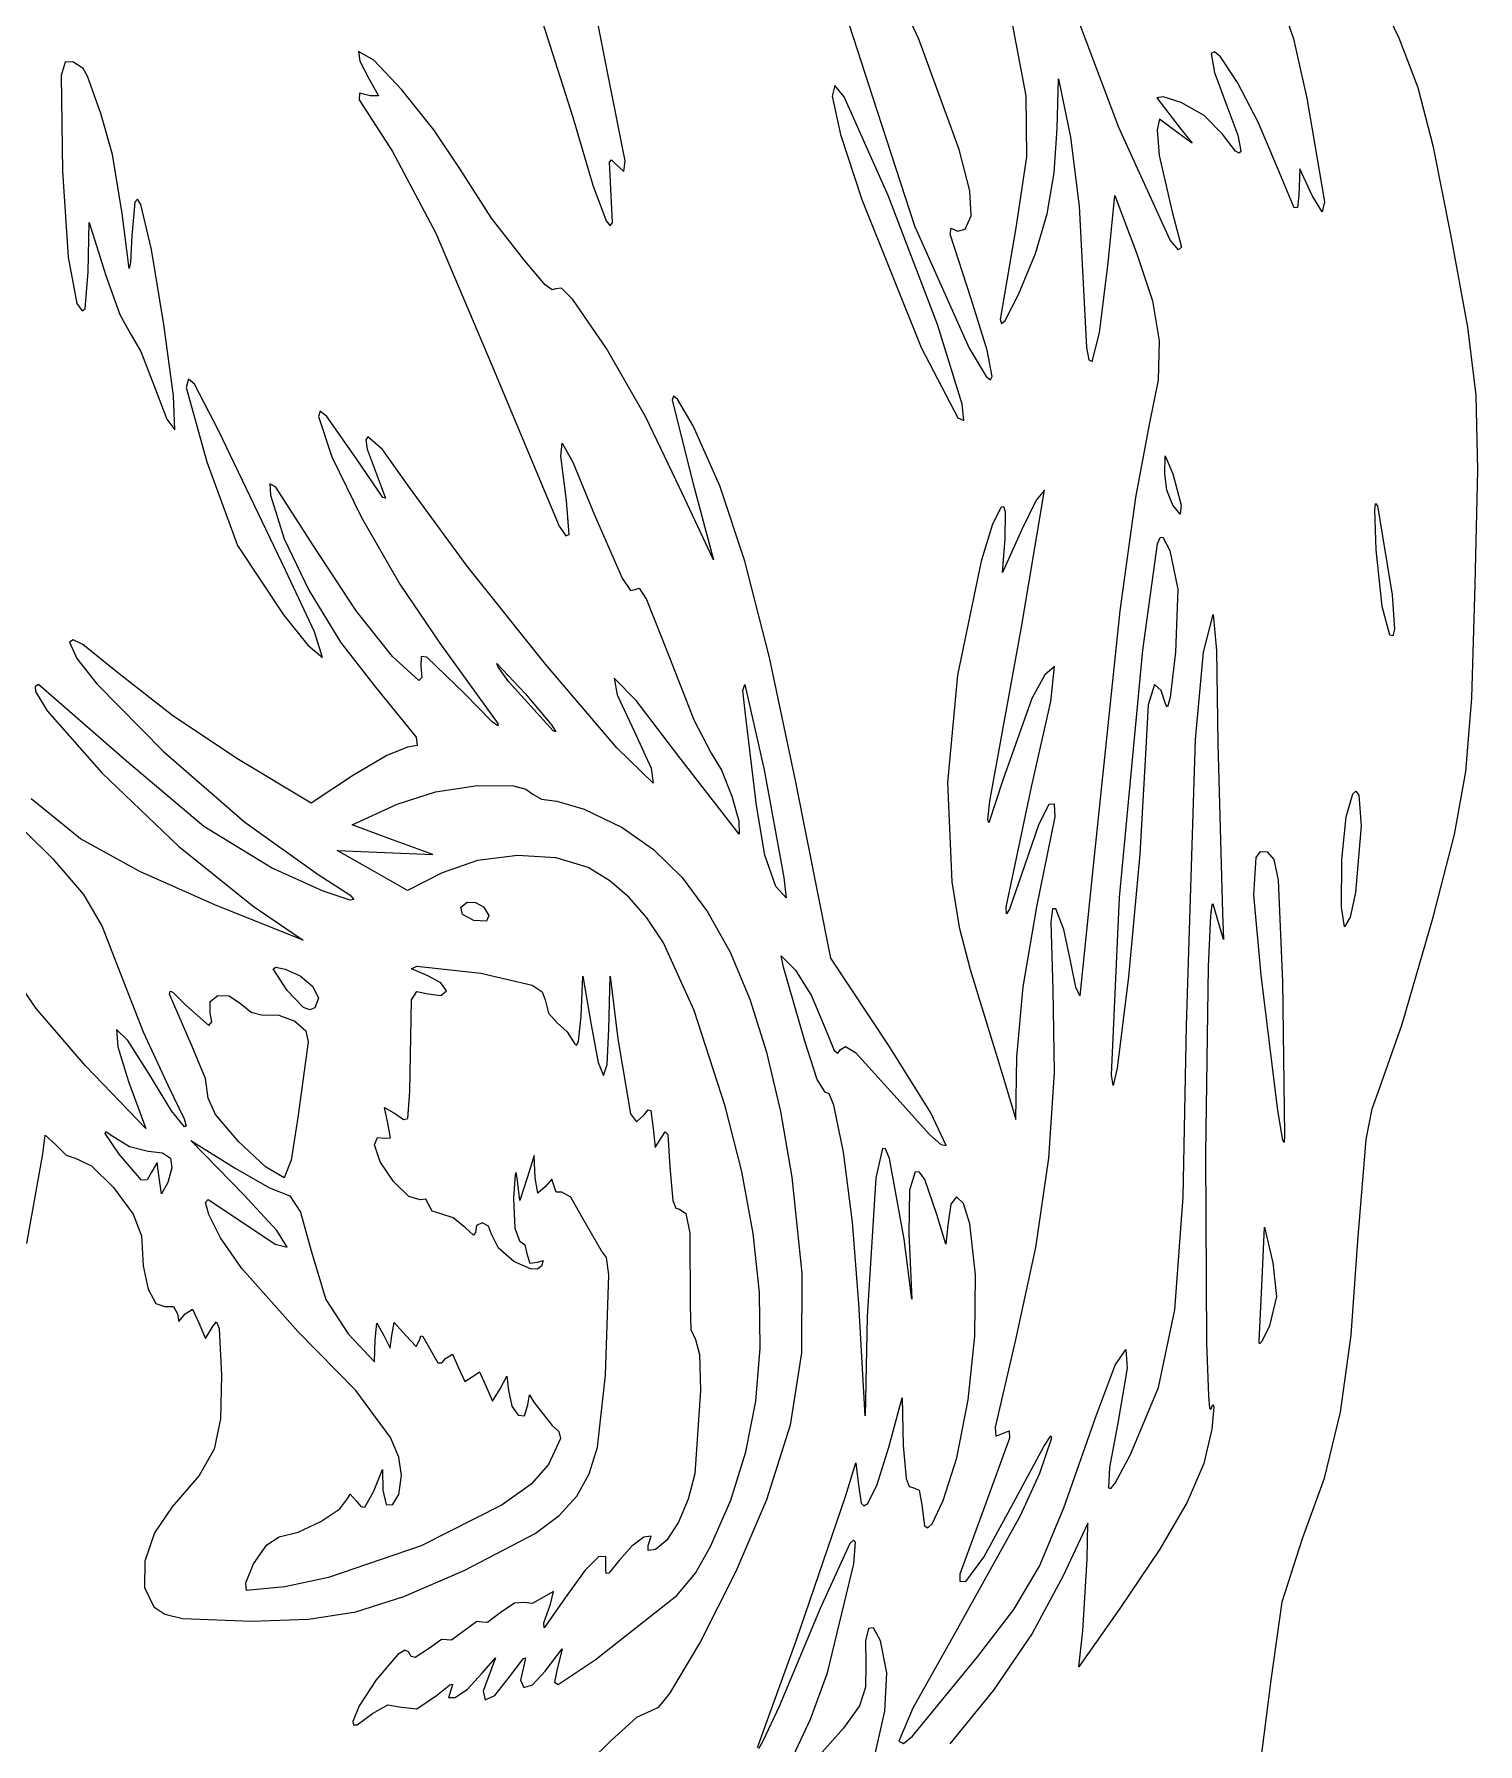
# Model space of a CAD drawing. Extents: x 0 to 159, y 0 to 200.
# Drawn here: x 98.4 to 155.2, y 92 to 159.3 of the extents above; entities that cross this region are included whole.
import ezdxf

# ---------------------------------------------------------------- set-up
doc = ezdxf.new("R2010")
doc.units = 0

msp = doc.modelspace()

# ---------------------------------------------------------------- linework, layer by layer
at = {"layer": 'Layer 1'}
for p, q in [((133.229875, 159.083837), (131.158814, 163.592434)), ((121.040601, 157.515695), (120.135726, 162.101809)), ((152.129411, 159.117947), (151.027084, 161.396253)), ((136.702318, 160.753392), (137.44125, 156.856353)), ((141.101058, 155.603506), (139.169157, 160.735853)), ((147.418386, 160.71376), (147.96394, 159.08769)), ((118.325512, 160.080463), (119.627725, 156.016389)), ((130.352485, 160.08877), (131.408747, 156.810139)), ((134.82614, 154.740407), (133.229875, 159.083837)), ((147.96394, 159.08769), (148.498019, 156.754753)), ((152.868894, 157.169973), (152.129411, 159.117947)), ((99.660981, 158.176277), (99.508752, 157.645032)), ((99.965644, 158.190559), (99.660981, 158.176277)), ((100.372485, 157.931576), (99.965644, 158.190559)), ((111.795905, 158.251992), (111.201976, 158.592373)), ((111.201976, 158.592373), (111.250042, 158.211241)), ((111.250042, 158.211241), (111.60767, 157.537214)), ((112.90435, 157.084821), (111.795905, 158.251992)), ((144.863868, 158.577458), (144.737052, 158.515115)), ((144.737052, 158.515115), (144.865243, 157.763477)), ((145.092834, 158.382096), (144.863868, 158.577458)), ((145.765885, 157.376612), (145.092834, 158.382096)), ((99.508752, 157.645032), (99.552188, 153.895134)), ((100.54173, 157.619412), (100.372485, 157.931576)), ((101.062078, 156.157852), (100.54173, 157.619412)), ((111.60767, 157.537214), (111.98285, 156.853619)), ((121.687905, 154.29126), (121.040601, 157.515695)), ((138.675268, 155.575416), (138.725715, 157.515695)), ((138.725715, 157.515695), (139.196674, 155.222638)), ((144.865243, 157.763477), (145.342419, 156.4623)), ((146.573543, 155.815371), (145.765885, 157.376612)), ((111.242495, 156.952413), (111.218336, 156.698793)), ((111.218336, 156.698793), (112.531596, 154.657135)), ((111.655295, 156.85847), (111.242495, 156.952413)), ((111.98285, 156.853619), (111.655295, 156.85847)), ((114.161028, 155.514755), (112.90435, 157.084821)), ((129.931831, 157.259837), (129.822304, 156.844711)), ((129.822304, 156.844711), (130.14982, 155.3375)), ((130.297937, 156.812388), (129.931831, 157.259837)), ((132.02505, 152.929581), (130.297937, 156.812388)), ((131.408747, 156.810139), (133.066098, 151.733531)), ((137.44125, 156.856353), (137.466562, 154.451245)), ((142.839145, 156.813281), (142.592118, 156.771245)), ((142.592118, 156.771245), (143.492451, 155.595172)), ((143.557363, 156.588947), (142.839145, 156.813281)), ((148.498019, 156.754753), (149.188317, 152.686341)), ((153.470198, 154.834913), (152.868894, 157.169973)), ((101.522144, 154.543761), (101.062078, 156.157852)), ((119.627725, 156.016389), (120.409085, 153.34086)), ((144.459019, 156.073891), (143.557363, 156.588947)), ((145.173086, 155.341877), (144.459019, 156.073891)), ((145.342419, 156.4623), (145.782438, 155.300007)), ((115.199656, 153.96569), (114.161028, 155.514755)), ((130.14982, 155.3375), (130.987221, 152.776123)), ((138.554943, 153.826971), (138.675268, 155.575416)), ((143.122387, 151.175216), (141.101058, 155.603506)), ((142.702582, 155.928194), (142.605783, 155.510279)), ((142.605783, 155.510279), (142.689661, 154.510512)), ((143.666018, 155.21523), (142.702582, 155.928194)), ((143.492451, 155.595172), (143.981137, 154.994567)), ((145.688544, 154.678941), (145.173086, 155.341877)), ((145.782438, 155.300007), (145.894737, 154.685269)), ((147.333146, 154.015079), (146.573543, 155.815371)), ((112.531596, 154.657135), (114.237366, 151.450736)), ((135.24326, 153.120532), (134.82614, 154.740407)), ((139.196674, 155.222638), (139.542573, 152.515067)), ((143.981137, 154.994567), (143.666018, 155.21523)), ((145.830876, 154.60225), (145.688544, 154.678941)), ((145.894737, 154.685269), (145.830876, 154.60225)), ((154.157989, 151.395349), (153.470198, 154.834913)), ((101.897809, 152.224025), (101.522144, 154.543761)), ((116.431557, 152.047636), (115.199656, 153.96569)), ((121.066354, 154.24875), (121.153523, 154.337711)), ((121.117507, 153.194164), (121.066354, 154.24875)), ((121.153523, 154.337711), (121.322118, 154.164304)), ((121.322118, 154.164304), (121.628225, 153.881459)), ((121.628225, 153.881459), (121.687905, 154.29126)), ((137.466562, 154.451245), (137.047903, 151.661697)), ((142.689661, 154.510512), (143.194001, 152.289289)), ((147.994781, 152.44826), (147.333146, 154.015079)), ((148.22391, 153.987915), (148.176991, 152.929581)), ((148.708627, 152.929581), (148.22391, 153.987915)), ((99.552188, 153.895134), (99.785727, 150.50141)), ((120.409085, 153.34086), (120.937502, 151.941318)), ((138.276496, 152.217234), (138.554943, 153.826971)), ((102.403648, 152.671171), (102.283395, 151.34208)), ((102.505199, 152.793155), (102.403648, 152.671171)), ((102.641112, 152.576803), (102.505199, 152.793155)), ((121.183476, 151.873755), (121.117507, 153.194164)), ((130.987221, 152.776123), (133.320803, 146.952816)), ((133.974606, 147.860222), (132.02505, 152.929581)), ((135.298124, 152.129833), (135.24326, 153.120532)), ((140.681869, 150.283746), (140.93975, 152.929581)), ((140.93975, 152.929581), (141.808995, 150.636524)), ((148.176991, 152.929581), (148.123721, 152.461362)), ((149.093828, 152.284747), (148.708627, 152.929581)), ((149.188317, 152.686341), (149.093828, 152.284747)), ((102.17937, 150.059159), (101.897809, 152.224025)), ((103.052655, 150.803394), (102.641112, 152.576803)), ((117.739305, 150.363474), (116.431557, 152.047636)), ((120.937502, 151.941318), (121.097638, 151.737539)), ((135.052988, 151.615262), (135.298124, 152.129833)), ((137.818464, 150.653667), (138.276496, 152.217234)), ((139.542573, 152.515067), (139.713846, 149.225412)), ((143.194001, 152.289289), (143.565388, 150.906752)), ((148.123721, 152.461362), (147.994781, 152.44826)), ((100.563249, 149.930968), (100.605936, 151.871247)), ((100.605936, 151.871247), (101.259633, 149.78774)), ((102.283395, 151.34208), (102.237385, 150.306671)), ((114.237366, 151.450736), (116.437907, 146.263135)), ((121.097638, 151.737539), (121.183476, 151.873755)), ((133.066098, 151.733531), (135.219807, 146.932355)), ((134.470992, 151.412636), (134.499242, 151.645899)), ((135.290363, 148.872634), (134.470992, 151.412636)), ((134.499242, 151.645899), (134.750965, 151.524819)), ((134.750965, 151.524819), (135.052988, 151.615262)), ((137.047903, 151.661697), (136.427896, 148.050441)), ((154.824662, 147.748942), (154.157989, 151.395349)), ((103.544003, 147.858177), (103.052655, 150.803394)), ((137.159381, 149.043731), (137.818464, 150.653667)), ((141.808995, 150.636524), (142.417934, 148.788568)), ((143.443537, 150.801007), (143.122387, 151.175216)), ((143.565388, 150.906752), (143.443537, 150.801007)), ((99.785727, 150.50141), (100.117691, 148.684603)), ((100.454109, 148.475538), (100.563249, 149.930968)), ((102.237385, 150.306671), (102.17937, 150.059159)), ((118.543947, 149.419264), (117.739305, 150.363474)), ((140.343241, 147.530755), (140.681869, 150.283746)), ((101.259633, 149.78774), (101.815435, 148.254523)), ((118.820145, 149.226029), (118.543947, 149.419264)), ((118.958858, 149.266687), (118.820145, 149.226029)), ((119.180106, 149.283201), (118.958858, 149.266687)), ((119.622549, 148.838211), (119.180106, 149.283201)), ((100.117691, 148.684603), (100.325372, 148.402849)), ((120.949717, 146.91917), (119.622549, 148.838211)), ((135.92188, 146.848565), (135.290363, 148.872634)), ((136.622949, 148.013173), (137.159381, 149.043731)), ((139.713846, 149.225412), (139.822485, 146.961503)), ((142.417934, 148.788568), (142.690587, 147.215415)), ((100.325372, 148.402849), (100.454109, 148.475538)), ((101.815435, 148.254523), (102.233653, 147.494683)), ((136.427896, 148.050441), (136.482969, 147.893122)), ((136.482969, 147.893122), (136.622949, 148.013173)), ((102.233653, 147.494683), (102.641376, 146.79583)), ((103.917016, 145.05815), (103.544003, 147.858177)), ((134.938158, 144.72348), (133.974606, 147.860222)), ((140.044532, 146.409979), (140.343241, 147.530755)), ((155.148237, 145.081197), (154.824662, 147.748942)), ((102.641376, 146.79583), (103.171337, 145.410118)), ((122.497745, 144.220468), (120.949717, 146.91917)), ((133.320803, 146.952816), (134.769095, 144.195597)), ((135.219807, 146.932355), (135.884485, 145.818927)), ((136.119215, 145.81083), (135.92188, 146.848565)), ((139.822485, 146.961503), (139.921629, 146.474198)), ((142.690587, 147.215415), (142.644417, 145.677121)), ((116.437907, 146.263135), (119.092297, 139.935841)), ((139.921629, 146.474198), (140.044532, 146.409979)), ((103.171337, 145.410118), (103.661743, 144.140426)), ((104.506938, 145.704583), (104.422288, 145.381896)), ((104.422288, 145.381896), (105.231825, 142.457807)), ((104.755266, 145.51917), (104.506938, 145.704583)), ((105.709222, 143.669158), (104.755266, 145.51917)), ((135.884485, 145.818927), (136.055726, 145.680431)), ((136.055726, 145.680431), (136.119215, 145.81083)), ((142.644417, 145.677121), (142.296887, 143.933742)), ((103.973554, 143.720311), (103.917016, 145.05815)), ((123.581558, 145.036466), (123.527686, 144.88417)), ((123.527686, 144.88417), (124.348953, 141.640685)), ((123.739055, 144.920016), (123.581558, 145.036466)), ((124.364828, 143.870242), (123.739055, 144.920016)), ((135.004367, 144.091166), (134.938158, 144.72348)), ((155.216753, 142.130942), (155.148237, 145.081197)), ((103.661743, 144.140426), (103.973554, 143.720311)), ((109.684859, 144.456537), (109.622941, 144.245598)), ((109.622941, 144.245598), (110.145687, 142.658295)), ((109.955831, 144.247979), (109.684859, 144.456537)), ((111.12507, 142.572372), (109.955831, 144.247979)), ((123.82402, 141.453007), (122.497745, 144.220468)), ((125.412518, 141.518817), (124.364828, 143.870242)), ((134.769095, 144.195597), (135.004367, 144.091166)), ((142.296887, 143.933742), (141.758233, 141.056148)), ((108.331774, 138.201099), (105.709222, 143.669158)), ((111.569923, 143.447702), (111.486552, 143.328795)), ((111.486552, 143.328795), (111.543112, 142.962048)), ((112.137278, 142.942623), (111.569923, 143.447702)), ((119.151172, 142.68272), (119.21105, 143.196656)), ((119.21105, 143.196656), (119.626728, 142.444892)), ((110.145687, 142.658295), (111.313057, 140.276581)), ((112.150816, 141.061997), (111.12507, 142.572372)), ((111.543112, 142.962048), (112.095209, 141.484404)), ((113.206813, 141.448068), (112.137278, 142.942623)), ((119.382897, 140.935129), (119.151172, 142.68272)), ((142.905429, 141.993463), (142.924832, 142.699019)), ((142.924832, 142.699019), (143.227868, 141.993463)), ((105.231825, 142.457807), (106.445117, 139.171239)), ((119.626728, 142.444892), (120.462398, 140.395379)), ((142.992036, 141.339721), (142.905429, 141.993463)), ((143.227868, 141.993463), (143.550307, 140.75874)), ((155.11825, 137.637007), (155.216753, 142.130942)), ((107.946055, 141.459269), (107.712059, 141.594372)), ((107.712059, 141.594372), (107.732757, 141.154204)), ((109.408452, 139.19417), (107.946055, 141.459269)), ((112.095209, 141.484404), (112.259885, 141.029668)), ((115.470165, 138.358962), (113.206813, 141.448068)), ((125.153949, 138.602825), (123.82402, 141.453007)), ((124.348953, 141.640685), (125.153949, 138.602825)), ((126.390524, 138.557361), (125.412518, 141.518817)), ((137.266273, 135.957784), (138.169737, 141.348232)), ((138.169737, 141.348232), (137.852457, 140.949681)), ((143.227868, 140.75874), (142.992036, 141.339721)), ((107.732757, 141.154204), (108.269944, 139.434742)), ((112.259885, 141.029668), (112.150816, 141.061997)), ((119.485115, 139.606495), (119.382897, 140.935129)), ((136.466745, 140.671648), (136.137344, 140.015112)), ((136.576667, 140.687623), (136.466745, 140.671648)), ((136.644077, 140.489785), (136.576667, 140.687623)), ((137.852457, 140.949681), (137.281442, 139.799184)), ((141.758233, 141.056148), (141.135409, 136.594593)), ((143.509605, 140.40605), (143.227868, 140.75874)), ((143.550307, 140.75874), (143.509605, 140.40605)), ((151.16174, 140.572898), (151.198894, 140.824538)), ((151.217231, 138.99485), (151.16174, 140.572898)), ((151.198894, 140.824538), (151.273103, 140.735324)), ((151.273103, 140.735324), (151.847293, 137.23096)), ((111.313057, 140.276581), (112.83014, 137.650523)), ((119.092297, 139.935841), (119.35658, 139.553067)), ((120.462398, 140.395379), (121.563462, 137.8877)), ((136.137344, 140.015112), (135.691824, 138.553877)), ((136.633389, 139.435823), (136.644077, 140.489785)), ((106.445117, 139.171239), (108.24499, 136.444353)), ((108.269944, 139.434742), (109.239957, 137.413258)), ((111.108048, 136.604162), (109.408452, 139.19417)), ((119.35658, 139.553067), (119.485115, 139.606495)), ((137.281442, 139.799184), (136.530378, 138.112905)), ((136.530378, 138.112905), (136.633389, 139.435823)), ((142.047826, 135.056436), (142.616239, 139.231652)), ((142.616239, 139.231652), (142.719875, 139.484124)), ((142.719875, 139.484124), (142.829571, 139.499157)), ((142.829571, 139.499157), (143.11004, 138.975094)), ((127.361981, 134.767164), (126.390524, 138.557361)), ((135.691824, 138.553877), (134.75397, 134.076259)), ((143.11004, 138.975094), (143.424057, 137.451005)), ((151.45496, 136.773451), (151.217231, 138.99485)), ((109.470232, 135.771826), (108.331774, 138.201099)), ((118.55356, 134.504118), (115.470165, 138.358962)), ((121.563462, 137.8877), (121.893679, 137.406362)), ((109.239957, 137.413258), (110.48851, 135.372327)), ((112.83014, 137.650523), (114.402025, 135.330192)), ((121.893679, 137.406362), (122.074241, 137.445096)), ((122.074241, 137.445096), (122.239809, 137.491795)), ((122.239809, 137.491795), (122.525664, 137.052719)), ((143.424057, 137.451005), (143.330879, 134.976003)), ((151.847293, 137.23096), (151.939721, 135.885817)), ((154.975298, 133.168126), (155.11825, 137.637007)), ((112.536182, 134.803142), (111.108048, 136.604162)), ((122.525664, 137.052719), (123.431378, 134.769628)), ((141.135409, 136.594593), (140.068388, 126.325181)), ((151.75169, 135.643459), (151.45496, 136.773451)), ((108.24499, 136.444353), (109.211238, 135.254775)), ((136.024494, 129.117066), (137.266273, 135.957784)), ((144.431072, 134.970094), (144.805491, 136.456612)), ((144.805491, 136.456612), (144.938136, 135.042546)), ((151.939721, 135.885817), (151.880432, 135.621135)), ((99.9733, 135.458262), (99.836174, 135.371467)), ((99.836174, 135.371467), (100.124923, 134.730016)), ((100.359035, 135.272337), (99.9733, 135.458262)), ((101.722478, 134.17943), (100.359035, 135.272337)), ((109.211238, 135.254775), (109.782397, 134.761514)), ((109.782397, 134.761514), (109.470232, 135.771826)), ((110.48851, 135.372327), (111.861318, 133.594524)), ((114.402025, 135.330192), (116.675503, 132.17058)), ((151.880432, 135.621135), (151.75169, 135.643459)), ((100.124923, 134.730016), (100.91347, 133.727599)), ((113.577142, 133.865061), (112.536182, 134.803142)), ((113.659278, 134.799046), (113.652372, 134.427433)), ((113.888865, 134.779903), (113.659278, 134.799046)), ((115.364403, 133.350402), (113.888865, 134.779903)), ((116.675381, 134.407082), (116.633257, 134.532208)), ((116.633257, 134.532208), (117.74883, 133.350402)), ((121.359474, 131.214888), (118.55356, 134.504118)), ((123.431378, 134.769628), (124.384893, 132.308693)), ((128.390025, 129.929514), (127.361981, 134.767164)), ((141.12756, 125.331053), (142.047826, 135.056436)), ((143.330879, 134.976003), (143.112554, 133.188918)), ((144.116516, 131.542591), (144.431072, 134.970094)), ((144.938136, 135.042546), (144.995639, 131.380842)), ((103.89612, 132.466781), (101.722478, 134.17943)), ((113.690791, 133.973722), (113.577142, 133.865061)), ((113.652372, 134.427433), (113.690791, 133.973722)), ((117.099365, 133.81748), (116.675381, 134.407082)), ((118.847733, 131.877201), (117.099365, 133.81748)), ((122.113796, 133.080306), (121.250151, 133.951183)), ((121.250151, 133.951183), (121.367935, 133.298235)), ((134.75397, 134.076259), (134.367275, 129.843745)), ((138.183975, 134.07831), (137.683741, 133.155448)), ((138.572257, 134.408736), (138.183975, 134.07831)), ((138.420871, 133.035592), (138.572257, 134.408736)), ((98.612387, 133.70318), (98.47632, 133.631104)), ((98.47632, 133.631104), (98.497499, 133.425022)), ((98.497499, 133.425022), (98.95263, 132.671718)), ((102.072081, 130.690103), (98.612387, 133.70318)), ((100.91347, 133.727599), (103.523762, 131.075601)), ((111.861318, 133.594524), (113.463194, 131.636518)), ((116.456549, 132.24156), (115.364403, 133.350402)), ((117.74883, 133.350402), (118.792788, 132.117311)), ((121.367935, 133.298235), (122.04743, 131.845451)), ((126.316176, 133.465055), (126.389069, 133.70318)), ((126.404944, 132.644846), (126.316176, 133.465055)), ((126.389069, 133.70318), (127.151069, 130.351789)), ((137.683741, 133.155448), (136.534611, 129.942919)), ((142.497618, 133.70318), (142.25839, 132.899993)), ((142.765773, 133.46995), (142.497618, 133.70318)), ((142.949526, 132.909429), (142.765773, 133.46995)), ((143.112554, 133.188918), (143.017893, 132.826824)), ((154.750391, 130.284232), (154.975298, 133.168126)), ((98.95263, 132.671718), (101.101236, 130.226685)), ((106.472987, 130.751486), (103.89612, 132.466781)), ((123.794739, 130.869314), (122.113796, 133.080306)), ((126.85156, 128.940677), (126.404944, 132.644846)), ((137.683962, 129.734427), (138.420871, 133.035592)), ((142.25839, 132.899993), (142.143781, 130.969151)), ((143.017893, 132.826824), (142.949526, 132.909429)), ((116.676609, 132.0734), (116.456549, 132.24156)), ((116.675503, 132.17058), (116.676609, 132.0734)), ((118.792788, 132.117311), (118.961879, 131.848973)), ((118.961879, 131.848973), (118.847733, 131.877201)), ((122.04743, 131.845451), (122.71074, 130.416788)), ((124.384893, 132.308693), (125.069326, 130.997373)), ((113.125674, 131.233734), (112.307141, 130.910678)), ((113.499222, 131.311003), (113.125674, 131.233734)), ((113.463194, 131.636518), (113.499222, 131.311003)), ((122.79038, 129.822622), (121.359474, 131.214888)), ((143.759857, 120.297616), (144.116516, 131.542591)), ((144.995639, 131.380842), (145.175203, 124.707341)), ((105.121759, 128.117514), (102.072081, 130.690103)), ((103.523762, 131.075601), (106.73466, 128.286946)), ((109.337191, 129.034869), (106.472987, 130.751486)), ((112.307141, 130.910678), (110.997012, 130.134125)), ((126.166466, 127.813199), (123.794739, 130.869314)), ((125.069326, 130.997373), (125.47119, 130.333803)), ((142.143781, 130.969151), (141.928443, 127.034667)), ((101.101236, 130.226685), (104.114765, 127.342113)), ((110.997012, 130.134125), (109.337191, 129.034869)), ((122.71074, 130.416788), (122.79038, 129.822622)), ((125.47119, 130.333803), (125.879966, 129.31493)), ((127.151069, 130.351789), (127.922242, 126.118453)), ((129.775032, 122.943451), (128.390025, 129.929514)), ((134.367275, 129.843745), (134.534288, 125.95036)), ((136.534611, 129.942919), (135.990627, 128.262109)), ((154.293841, 127.807003), (154.750391, 130.284232)), ((100.266563, 127.630107), (98.320552, 129.212421)), ((112.712571, 128.994299), (114.222571, 129.484798)), ((114.222571, 129.484798), (115.883781, 129.73456)), ((115.883781, 129.73456), (117.294297, 129.713586)), ((117.294297, 129.713586), (117.779951, 129.592199)), ((117.779951, 129.592199), (118.052219, 129.39188)), ((118.052219, 129.39188), (118.399352, 129.196926)), ((118.399352, 129.196926), (118.995194, 129.113891)), ((118.995194, 129.113891), (120.071167, 128.807327)), ((125.879966, 129.31493), (126.157707, 128.341236)), ((135.948129, 128.39332), (136.024494, 129.117066)), ((136.666991, 124.945246), (137.683962, 129.734427)), ((150.039691, 128.500195), (150.297892, 129.409563)), ((150.297892, 129.409563), (150.425268, 129.515582)), ((150.425268, 129.515582), (150.532809, 129.356707)), ((150.532809, 129.356707), (150.632325, 128.146927)), ((97.130014, 128.872591), (99.174583, 126.845832)), ((110.948681, 128.179029), (112.712571, 128.994299)), ((120.071167, 128.807327), (121.57259, 128.075313)), ((127.173514, 126.989374), (126.85156, 128.940677)), ((137.880459, 124.965927), (138.591219, 128.493663)), ((138.350007, 128.978424), (137.949604, 128.209368)), ((138.575586, 128.996443), (138.350007, 128.978424)), ((138.591219, 128.493663), (138.575586, 128.996443)), ((149.870325, 126.823303), (150.039691, 128.500195)), ((107.779323, 126.491339), (105.121759, 128.117514)), ((106.73466, 128.286946), (109.613769, 126.233106)), ((112.536182, 127.596593), (110.948681, 128.179029)), ((121.57259, 128.075313), (122.805929, 127.214251)), ((126.157707, 128.341236), (126.166466, 127.813199)), ((135.990627, 128.262109), (135.948129, 128.39332)), ((137.949604, 128.209368), (137.3968, 126.613753)), ((150.632325, 128.146927), (150.405533, 125.520318)), ((153.455961, 124.558116), (154.293841, 127.807003)), ((102.594413, 126.354506), (100.266563, 127.630107)), ((104.114765, 127.342113), (107.049779, 124.992033)), ((111.746665, 126.392209), (110.364833, 127.176787)), ((110.364833, 127.176787), (112.244435, 127.095295)), ((112.244435, 127.095295), (114.123683, 127.014156)), ((114.123683, 127.014156), (112.536182, 127.596593)), ((122.805929, 127.214251), (123.923343, 126.111381)), ((146.500832, 126.896086), (146.674473, 127.137069)), ((146.674473, 127.137069), (146.932037, 127.128104)), ((146.932037, 127.128104), (147.199145, 126.821435)), ((99.174583, 126.845832), (100.381481, 125.451129)), ((109.808188, 125.579849), (107.779323, 126.491339)), ((113.128496, 125.60763), (111.746665, 126.392209)), ((115.876444, 126.782475), (114.494453, 126.304014)), ((117.449365, 126.98051), (115.876444, 126.782475)), ((118.977903, 126.889951), (117.449365, 126.98051)), ((120.226742, 126.502628), (118.977903, 126.889951)), ((121.078515, 125.979846), (120.226742, 126.502628)), ((127.606858, 125.765675), (127.173514, 126.989374)), ((137.3968, 126.613753), (136.803692, 124.865016)), ((141.928443, 127.034667), (141.48391, 122.21201)), ((146.415041, 125.431771), (146.500832, 126.896086)), ((147.199145, 126.821435), (147.371334, 126.009048)), ((149.852554, 124.954153), (149.870325, 126.823303)), ((105.575519, 125.022019), (102.594413, 126.354506)), ((109.613769, 126.233106), (110.855355, 125.432476)), ((114.494453, 126.304014), (113.128496, 125.60763)), ((121.844433, 125.332127), (121.078515, 125.979846)), ((123.923343, 126.111381), (124.925622, 124.765069)), ((128.015904, 125.317779), (127.606858, 125.765675)), ((127.922242, 126.118453), (128.015904, 125.317779)), ((134.534288, 125.95036), (134.82623, 124.160224)), ((140.068388, 126.325181), (139.567091, 121.458256)), ((147.371334, 126.009048), (147.529643, 122.023759)), ((100.381481, 125.451129), (101.116229, 124.188123)), ((110.876847, 125.220809), (109.808188, 125.579849)), ((110.855355, 125.432476), (111.010491, 125.254163)), ((111.010491, 125.254163), (110.876847, 125.220809)), ((115.218353, 124.942291), (115.472905, 125.13934)), ((115.472905, 125.13934), (115.800613, 125.135437)), ((115.800613, 125.135437), (116.114299, 124.955586)), ((122.541933, 124.529123), (121.844433, 125.332127)), ((140.804989, 118.357337), (141.12756, 125.331053)), ((144.755483, 125.050883), (144.706278, 124.613436)), ((144.806197, 125.060119), (144.755483, 125.050883)), ((145.211759, 123.672996), (144.806197, 125.060119)), ((146.69411, 122.270152), (146.415041, 125.431771)), ((150.405533, 125.520318), (150.193034, 124.557289)), ((109.021808, 123.649007), (105.575519, 125.022019)), ((107.049779, 124.992033), (109.021808, 123.649007)), ((115.285734, 124.653057), (115.218353, 124.942291)), ((115.735173, 124.422296), (115.285734, 124.653057)), ((116.225578, 124.391252), (115.735173, 124.422296)), ((116.114299, 124.955586), (116.326782, 124.624791)), ((116.326782, 124.624791), (116.225578, 124.391252)), ((123.188446, 123.540484), (122.541933, 124.529123)), ((124.925622, 124.765069), (125.813555, 123.173683)), ((136.679523, 124.689919), (136.666991, 124.945246)), ((136.803692, 124.865016), (136.679523, 124.689919)), ((137.333168, 121.815576), (137.880459, 124.965927)), ((138.489299, 124.884821), (138.422943, 124.356944)), ((138.62729, 124.88373), (138.489299, 124.884821)), ((138.939366, 124.064844), (138.62729, 124.88373)), ((144.706278, 124.613436), (144.61724, 122.614838)), ((145.175203, 124.707341), (145.211759, 123.672996)), ((149.972631, 124.177468), (149.852554, 124.954153)), ((150.193034, 124.557289), (149.972631, 124.177468)), ((152.24139, 120.344712), (153.455961, 124.558116)), ((101.116229, 124.188123), (101.74435, 122.556454)), ((134.82623, 124.160224), (135.257555, 122.490131)), ((138.422943, 124.356944), (138.504876, 121.708728)), ((139.203024, 122.839029), (138.939366, 124.064844)), ((124.398249, 120.884909), (123.188446, 123.540484)), ((125.813555, 123.173683), (126.587933, 121.335589)), ((127.908131, 122.590673), (127.819716, 123.028603)), ((127.819716, 123.028603), (128.377678, 122.468259)), ((98.521018, 120.964543), (97.176581, 122.937807)), ((101.74435, 122.556454), (102.727631, 120.043439)), ((107.841148, 122.516546), (107.951159, 122.589069)), ((108.388218, 121.668864), (107.841148, 122.516546)), ((107.951159, 122.589069), (108.30849, 122.515179)), ((108.30849, 122.515179), (108.909801, 122.241423)), ((113.279579, 122.519495), (113.493225, 122.631728)), ((113.920836, 122.246362), (113.279579, 122.519495)), ((113.493225, 122.631728), (116.012809, 122.350078)), ((128.756562, 119.676021), (127.908131, 122.590673)), ((128.377678, 122.468259), (129.018984, 121.466458)), ((132.09878, 119.436838), (129.775032, 122.943451)), ((135.257555, 122.490131), (136.580472, 118.180948)), ((139.404636, 121.808255), (139.203024, 122.839029)), ((144.61724, 122.614838), (144.510569, 115.249363)), ((108.909801, 122.241423), (109.405277, 121.8322)), ((109.405277, 121.8322), (109.628101, 121.369091)), ((114.437788, 121.978603), (113.920836, 122.246362)), ((114.65285, 121.661103), (114.437788, 121.978603)), ((116.012809, 122.350078), (118.022541, 121.880619)), ((118.022541, 121.880619), (118.420602, 121.6234)), ((119.957926, 120.650394), (120.02707, 122.237895)), ((120.02707, 122.237895), (120.344923, 120.320547)), ((121.047304, 120.150508), (121.092107, 122.237895)), ((121.092107, 122.237895), (121.402551, 119.768449)), ((137.086709, 119.062893), (137.333168, 121.815576)), ((138.504876, 121.708728), (138.559298, 118.452493)), ((139.567091, 121.458256), (139.404636, 121.808255)), ((141.48391, 122.21201), (141.034614, 118.61497)), ((147.357487, 116.946225), (146.69411, 122.270152)), ((147.529643, 122.023759), (147.617132, 115.976085)), ((103.766518, 121.52299), (103.786204, 121.642353)), ((104.611377, 119.567013), (103.766518, 121.52299)), ((103.786204, 121.642353), (103.898639, 121.611119)), ((103.898639, 121.611119), (104.402532, 121.091366)), ((104.402532, 121.091366), (105.31023, 120.297616)), ((105.364205, 120.797502), (105.36533, 121.235416)), ((105.36533, 121.235416), (105.667683, 121.471353)), ((105.667683, 121.471353), (106.117276, 121.459441)), ((106.117276, 121.459441), (106.560123, 121.153808)), ((106.560123, 121.153808), (106.976489, 120.813466)), ((109.036757, 120.998895), (108.388218, 121.668864)), ((109.628101, 121.369091), (109.485005, 120.985886)), ((113.222335, 117.70117), (113.279441, 121.299373)), ((113.279441, 121.299373), (113.494641, 121.636138)), ((113.494641, 121.636138), (113.934241, 121.536572)), ((113.934241, 121.536572), (114.441977, 121.478849)), ((114.441977, 121.478849), (114.65285, 121.661103)), ((118.420602, 121.6234), (118.533408, 121.301622)), ((118.533408, 121.301622), (118.673637, 120.783612)), ((126.587933, 121.335589), (127.249544, 119.249154)), ((129.018984, 121.466458), (129.534084, 120.22071)), ((100.464472, 118.704471), (98.521018, 120.964543)), ((105.31023, 120.297616), (105.427441, 120.444504)), ((105.427441, 120.444504), (105.364205, 120.797502)), ((106.976489, 120.813466), (107.379626, 120.714952)), ((107.379626, 120.714952), (108.064285, 120.700373)), ((108.064285, 120.700373), (108.695003, 120.463113)), ((108.695003, 120.463113), (109.128407, 120.085955)), ((109.289671, 120.907905), (109.036757, 120.998895)), ((109.485005, 120.985886), (109.289671, 120.907905)), ((118.673637, 120.783612), (119.010717, 120.403449)), ((119.010717, 120.403449), (119.406842, 120.048687)), ((119.850284, 119.684664), (119.957926, 120.650394)), ((125.61331, 117.122614), (124.398249, 120.884909)), ((151.366809, 117.855334), (152.24139, 120.344712)), ((102.130554, 119.707418), (101.675911, 120.13816)), ((101.675911, 120.13816), (101.738882, 119.458754)), ((102.955084, 118.402493), (102.130554, 119.707418)), ((102.727631, 120.043439), (103.715674, 117.916717)), ((109.128407, 120.085955), (109.221127, 119.651679)), ((119.406842, 120.048687), (119.688403, 119.59206)), ((119.771741, 119.511858), (119.850284, 119.684664)), ((120.344923, 120.320547), (120.629692, 118.844689)), ((120.976054, 118.760926), (121.047304, 120.150508)), ((121.402551, 119.768449), (121.897234, 116.81993)), ((129.232371, 118.177112), (128.756562, 119.676021)), ((129.534084, 120.22071), (129.900444, 119.307853)), ((143.626182, 113.537689), (143.759857, 120.297616)), ((101.738882, 119.458754), (102.15957, 118.093812)), ((105.177586, 118.214109), (104.611377, 119.567013)), ((109.221127, 119.651679), (108.81261, 116.681641)), ((119.688403, 119.59206), (119.771741, 119.511858)), ((127.249544, 119.249154), (127.799178, 116.912746)), ((129.900444, 119.307853), (130.043672, 119.206843)), ((130.043672, 119.206843), (130.155679, 119.349349)), ((130.155679, 119.349349), (130.350247, 119.475186)), ((130.350247, 119.475186), (130.744113, 119.237386)), ((130.744113, 119.237386), (132.267056, 117.554061)), ((133.704714, 116.854326), (132.09878, 119.436838)), ((137.054253, 116.593447), (137.086709, 119.062893)), ((102.834787, 116.240669), (100.464472, 118.704471)), ((103.850611, 116.932864), (102.955084, 118.402493)), ((120.629692, 118.844689), (120.838459, 118.325234)), ((120.838459, 118.325234), (120.976054, 118.760926)), ((138.559298, 118.452493), (138.3325, 115.078486)), ((140.878316, 117.936615), (140.804989, 118.357337)), ((141.034614, 118.61497), (140.878316, 117.936615)), ((102.15957, 118.093812), (102.834787, 116.240669)), ((103.715674, 117.916717), (104.34256, 116.618538)), ((105.282361, 117.440114), (105.177586, 118.214109)), ((113.135464, 116.641381), (113.222335, 117.70117)), ((129.552076, 117.675417), (129.232371, 118.177112)), ((129.713573, 117.612457), (129.552076, 117.675417)), ((136.580472, 118.180948), (137.054253, 116.593447)), ((151.059088, 117.015177), (151.366809, 117.855334)), ((105.576947, 116.797728), (105.282361, 117.440114)), ((112.34674, 116.458333), (112.221548, 117.074857)), ((112.221548, 117.074857), (112.656479, 116.816403)), ((126.270465, 114.548505), (125.61331, 117.122614)), ((129.893797, 117.161287), (129.713573, 117.612457)), ((130.275536, 115.312863), (129.893797, 117.161287)), ((132.267056, 117.554061), (133.655237, 116.004749)), ((150.823531, 115.810324), (151.059088, 117.015177)), ((104.350321, 116.3144), (103.850611, 116.932864)), ((104.34256, 116.618538), (104.416853, 116.346679)), ((104.416853, 116.346679), (104.350321, 116.3144)), ((106.484143, 115.735315), (105.576947, 116.797728)), ((108.81261, 116.681641), (108.556449, 114.999816)), ((112.453147, 115.883658), (112.34674, 116.458333)), ((112.656479, 116.816403), (112.963176, 116.602966)), ((112.963176, 116.602966), (113.135464, 116.641381)), ((121.897234, 116.81993), (122.135084, 116.50286)), ((122.135084, 116.50286), (122.427372, 116.779714)), ((122.427372, 116.779714), (122.584584, 116.97216)), ((122.584584, 116.97216), (122.691029, 116.955089)), ((122.691029, 116.955089), (122.786147, 116.240669)), ((127.799178, 116.912746), (128.237625, 114.324732)), ((134.302585, 115.570391), (133.704714, 116.854326)), ((147.548561, 115.788055), (147.357487, 116.946225)), ((98.789129, 115.251832), (98.873046, 115.988389)), ((98.873046, 115.988389), (99.278432, 115.610255)), ((101.237452, 116.051624), (101.255538, 116.132306)), ((101.781745, 115.233135), (101.237452, 116.051624)), ((101.255538, 116.132306), (101.474475, 115.976085)), ((101.474475, 115.976085), (102.19498, 115.540008)), ((106.704409, 113.627995), (104.598677, 115.777471)), ((104.598677, 115.777471), (106.343517, 114.686329)), ((107.539043, 114.74037), (106.484143, 115.735315)), ((111.830626, 115.603552), (111.945058, 115.8882)), ((111.945058, 115.8882), (112.221151, 115.864608)), ((112.221151, 115.864608), (112.453147, 115.883658)), ((122.786147, 116.240669), (122.864596, 115.494367)), ((122.864596, 115.494367), (123.119522, 115.887891)), ((123.119522, 115.887891), (123.261967, 116.116458)), ((123.261967, 116.116458), (123.360028, 116.01251)), ((123.360028, 116.01251), (123.447606, 114.720549)), ((133.655237, 116.004749), (134.104886, 115.615624)), ((147.602409, 115.697854), (147.548561, 115.788055)), ((147.617132, 115.976085), (147.602409, 115.697854)), ((150.500386, 111.830944), (150.823531, 115.810324)), ((98.161184, 111.724052), (98.789129, 115.251832)), ((99.278432, 115.610255), (99.70569, 115.19164)), ((99.70569, 115.19164), (100.061246, 115.07121)), ((100.061246, 115.07121), (100.702349, 114.781805)), ((102.668584, 114.218898), (101.781745, 115.233135)), ((102.19498, 115.540008), (102.930037, 115.358724)), ((102.930037, 115.358724), (103.492641, 115.293245)), ((103.492641, 115.293245), (103.7984, 115.08122)), ((103.7984, 115.08122), (103.861801, 114.699266)), ((108.556449, 114.999816), (108.27674, 114.30039)), ((112.055875, 114.930661), (111.830626, 115.603552)), ((118.110427, 115.182335), (117.827852, 114.30039)), ((118.150997, 114.30039), (118.110427, 115.182335)), ((130.627509, 112.567236), (130.275536, 115.312863)), ((131.800771, 115.463631), (131.541038, 114.30039)), ((131.921642, 115.440067), (131.800771, 115.463631)), ((132.07585, 115.069799), (131.921642, 115.440067)), ((132.656522, 111.894797), (132.07585, 115.069799)), ((134.104886, 115.615624), (134.302585, 115.570391)), ((138.3325, 115.078486), (137.822003, 111.564051)), ((144.510569, 115.249363), (144.550785, 107.812582)), ((100.702349, 114.781805), (101.568975, 113.919346)), ((103.056684, 114.527579), (102.887588, 114.228545)), ((103.276597, 114.903332), (103.056684, 114.527579)), ((103.363954, 114.30039), (103.276597, 114.903332)), ((103.450341, 113.668609), (103.363954, 114.30039)), ((103.861801, 114.699266), (103.697329, 114.124001)), ((106.343517, 114.686329), (107.697391, 113.915421)), ((108.27674, 114.30039), (107.539043, 114.74037)), ((112.580632, 114.162454), (112.055875, 114.930661)), ((117.356805, 114.430962), (117.290571, 113.50664)), ((117.400208, 114.510585), (117.356805, 114.430962)), ((117.443677, 114.30039), (117.400208, 114.510585)), ((117.545277, 113.418445), (117.443677, 114.30039)), ((117.827852, 114.30039), (117.545277, 113.418445)), ((118.251847, 113.701726), (118.150997, 114.30039)), ((123.447606, 114.720549), (123.560539, 113.410243)), ((126.720096, 112.110995), (126.270465, 114.548505)), ((128.237625, 114.324732), (128.636832, 110.55246)), ((131.541038, 114.30039), (131.202724, 108.832331)), ((133.092468, 114.546056), (132.869644, 113.825446)), ((133.263419, 114.52234), (133.092468, 114.546056)), ((133.465707, 114.23684), (133.263419, 114.52234)), ((101.568975, 113.919346), (102.331026, 112.871082)), ((102.887588, 114.228545), (102.668584, 114.218898)), ((103.697329, 114.124001), (103.450341, 113.668609)), ((107.989392, 112.228756), (106.704409, 113.627995)), ((107.697391, 113.915421), (108.502518, 113.594834)), ((113.178414, 113.57284), (112.580632, 114.162454)), ((118.533408, 113.947612), (118.251847, 113.701726)), ((118.798829, 114.25131), (118.533408, 113.947612)), ((118.880894, 114.014993), (118.798829, 114.25131)), ((118.976233, 113.74547), (118.880894, 114.014993)), ((119.198042, 113.745823), (118.976233, 113.74547)), ((119.553907, 113.546592), (119.198042, 113.745823)), ((132.869644, 113.825446), (132.847375, 112.109639)), ((133.939223, 112.863172), (133.465707, 114.23684)), ((105.187155, 113.32944), (105.282714, 113.453855)), ((105.310936, 112.868111), (105.187155, 113.32944)), ((105.282714, 113.453855), (106.564709, 112.598942)), ((108.502518, 113.594834), (108.919987, 112.958819)), ((108.919987, 112.958819), (109.342483, 111.429835)), ((113.622738, 113.435731), (113.178414, 113.57284)), ((113.851956, 113.467702), (113.622738, 113.435731)), ((113.947294, 113.26287), (113.851956, 113.467702)), ((114.090081, 112.99908), (113.947294, 113.26287)), ((114.433422, 112.889278), (114.090081, 112.99908)), ((117.290571, 113.50664), (117.340798, 112.323113)), ((119.971684, 112.796497), (119.553907, 113.546592)), ((123.560539, 113.410243), (123.676553, 113.105366)), ((123.676553, 113.105366), (123.825078, 113.065667)), ((123.825078, 113.065667), (124.065154, 112.898759)), ((134.490119, 113.273999), (134.380196, 112.448306)), ((134.71851, 113.558983), (134.490119, 113.273999)), ((134.994261, 113.299653), (134.71851, 113.558983)), ((135.246266, 112.492403), (134.994261, 113.299653)), ((143.298997, 109.112216), (143.626182, 113.537689)), ((102.331026, 112.871082), (102.658398, 112.024266)), ((105.773444, 111.941099), (105.310936, 112.868111)), ((106.564709, 112.598942), (107.916168, 111.689557)), ((114.918756, 112.726206), (114.433422, 112.889278)), ((115.403562, 112.334005), (114.918756, 112.726206)), ((115.719342, 112.053062), (115.403562, 112.334005)), ((115.840654, 112.425243), (115.799378, 112.157616)), ((116.063962, 112.5365), (115.840654, 112.425243)), ((116.316331, 112.406898), (116.063962, 112.5365)), ((116.427676, 112.095528), (116.316331, 112.406898)), ((117.340798, 112.323113), (117.533635, 111.830944)), ((120.752734, 111.436185), (119.971684, 112.796497)), ((124.065154, 112.898759), (124.223276, 112.133363)), ((130.879932, 109.361498), (130.627509, 112.567236)), ((134.295705, 111.696756), (133.939223, 112.863172)), ((134.380196, 112.448306), (134.295705, 111.696756)), ((135.459685, 110.484401), (135.246266, 112.492403)), ((146.738009, 110.331637), (146.826556, 112.360111)), ((146.826556, 112.360111), (147.15464, 110.959582)), ((102.658398, 112.024266), (102.732018, 110.847327)), ((106.605675, 110.742359), (105.773444, 111.941099)), ((107.916168, 111.689557), (108.392187, 111.574386)), ((108.392187, 111.574386), (107.989392, 112.228756)), ((115.799378, 112.157616), (115.719342, 112.053062)), ((116.69915, 111.533916), (116.427676, 112.095528)), ((117.533635, 111.830944), (117.741465, 111.669328)), ((117.741465, 111.669328), (117.827852, 111.280963)), ((124.223276, 112.133363), (124.242062, 109.273303)), ((126.961879, 109.800204), (126.720096, 112.110995)), ((132.958148, 109.537887), (132.656522, 111.894797)), ((132.847375, 112.109639), (132.958148, 109.537887)), ((150.23378, 108.119697), (150.500386, 111.830944)), ((109.342483, 111.429835), (109.911117, 109.516985)), ((117.301948, 111.015498), (116.69915, 111.533916)), ((117.958325, 110.719859), (117.301948, 111.015498)), ((117.827852, 111.280963), (117.940961, 110.953673)), ((117.940961, 110.953673), (118.235311, 110.982513)), ((118.235311, 110.982513), (118.466116, 111.058007)), ((118.466116, 111.058007), (118.390533, 110.826585)), ((120.957588, 111.16803), (120.752734, 111.436185)), ((121.044835, 110.496385), (120.957588, 111.16803)), ((137.822003, 111.564051), (137.025325, 107.886533)), ((147.15464, 110.959582), (147.301087, 109.636092)), ((102.732018, 110.847327), (102.931448, 109.927927)), ((108.832013, 108.247778), (106.605675, 110.742359)), ((118.219809, 110.711702), (117.958325, 110.719859)), ((118.390533, 110.826585), (118.219809, 110.711702)), ((120.912543, 106.539274), (121.044835, 110.496385)), ((128.636832, 110.55246), (128.624049, 107.426996)), ((135.431474, 108.072447), (135.459685, 110.484401)), ((146.614537, 107.862191), (146.738009, 110.331637)), ((102.931448, 109.927927), (103.224541, 109.362871)), ((126.995494, 107.606251), (126.961879, 109.800204)), ((147.301087, 109.636092), (147.030815, 108.490136)), ((103.224541, 109.362871), (103.579149, 109.248962)), ((103.579149, 109.248962), (103.92712, 109.241068)), ((103.92712, 109.241068), (104.074802, 108.958273)), ((104.074802, 108.958273), (104.1357, 108.659117)), ((104.1357, 108.659117), (104.378896, 108.950512)), ((104.378896, 108.950512), (104.665749, 109.137925)), ((104.665749, 109.137925), (104.923233, 108.597734)), ((109.911117, 109.516985), (110.798045, 108.166639)), ((124.242062, 109.273303), (124.271166, 108.338927)), ((131.120174, 104.951773), (130.879932, 109.361498)), ((142.653319, 106.060659), (143.298997, 109.112216)), ((104.923233, 108.597734), (105.177586, 107.986193)), ((105.177586, 107.986193), (105.476389, 108.479553)), ((105.476389, 108.479553), (105.615328, 108.637653)), ((105.615328, 108.637653), (105.715572, 108.373808)), ((105.715572, 108.373808), (105.808706, 106.529749)), ((111.093673, 105.935671), (108.832013, 108.247778)), ((111.853909, 107.950386), (111.923407, 108.584681)), ((111.923407, 108.584681), (112.183404, 108.126775)), ((112.511488, 108.105961), (112.599682, 108.614491)), ((112.599682, 108.614491), (113.05406, 108.105961)), ((124.271166, 108.338927), (124.449495, 107.950386)), ((131.202724, 108.832331), (131.120174, 104.951773)), ((147.030815, 108.490136), (146.722266, 107.864617)), ((110.798045, 108.166639), (111.827451, 107.068441)), ((111.827451, 107.068441), (111.853909, 107.950386)), ((112.183404, 108.126775), (112.448649, 107.611146)), ((112.448649, 107.611146), (112.511488, 108.105961)), ((113.05406, 108.105961), (113.470426, 107.676145)), ((113.470426, 107.676145), (113.605805, 107.950386)), ((113.605805, 107.950386), (113.646253, 108.086939)), ((113.646253, 108.086939), (113.731747, 108.067552)), ((113.731747, 108.067552), (113.987863, 107.606075)), ((113.987863, 107.606075), (114.322341, 107.032546)), ((124.449495, 107.950386), (124.605555, 107.360249)), ((126.820617, 105.519256), (126.995494, 107.606251)), ((135.17969, 105.572387), (135.431474, 108.072447)), ((137.025325, 107.886533), (136.231619, 104.496469)), ((144.550785, 107.812582), (144.620702, 105.736511)), ((146.63647, 107.775215), (146.614537, 107.862191)), ((146.722266, 107.864617), (146.63647, 107.775215)), ((149.810309, 105.086975), (150.23378, 108.119697)), ((114.322341, 107.032546), (114.470513, 107.025744)), ((114.470513, 107.025744), (114.622158, 107.195088)), ((114.622158, 107.195088), (114.894106, 107.365833)), ((114.894106, 107.365833), (115.132981, 106.833844)), ((124.605555, 107.360249), (124.651549, 105.935715)), ((128.624049, 107.426996), (128.170404, 104.579013)), ((140.207383, 104.951773), (140.959875, 106.932418)), ((140.959875, 106.932418), (141.377503, 107.550821)), ((141.377503, 107.550821), (141.426236, 106.815549)), ((105.808706, 106.529749), (105.767419, 104.83023)), ((115.132981, 106.833844), (115.375472, 106.292726)), ((115.375472, 106.292726), (115.662148, 106.481066)), ((115.662148, 106.481066), (115.95341, 106.670199)), ((115.95341, 106.670199), (116.212129, 106.128288)), ((116.765285, 106.010107), (117.033705, 106.511405)), ((117.033705, 106.511405), (117.097602, 105.942726)), ((120.599987, 103.716096), (120.912543, 106.539274)), ((141.426236, 106.815549), (141.072042, 104.735167)), ((112.461481, 104.091436), (111.093673, 105.935671)), ((116.212129, 106.128288), (116.466482, 105.516747)), ((116.466482, 105.516747), (116.765285, 106.010107)), ((117.097602, 105.942726), (117.2234, 105.329466)), ((117.855721, 105.371932), (117.920368, 105.768542)), ((117.920368, 105.768542), (118.08926, 105.48094)), ((124.651549, 105.935715), (124.423389, 102.658716)), ((132.058564, 103.71705), (132.580322, 105.657329)), ((132.580322, 105.657329), (132.612425, 103.784431)), ((134.72239, 103.300066), (135.17969, 105.572387)), ((141.564167, 103.42248), (142.653319, 106.060659)), ((144.620702, 105.736511), (144.66516, 105.253388)), ((117.2234, 105.329466), (117.473486, 104.968354)), ((117.473486, 104.968354), (117.725161, 104.951729)), ((117.725161, 104.951729), (117.855721, 105.371932)), ((118.08926, 105.48094), (118.819158, 104.565481)), ((126.436925, 103.529339), (126.820617, 105.519256)), ((138.93785, 101.32591), (140.207383, 104.951773)), ((144.66516, 105.253388), (144.714827, 105.19519)), ((144.714827, 105.19519), (144.796462, 105.386418)), ((144.832391, 105.304463), (144.761041, 104.422606)), ((144.796462, 105.386418), (144.832391, 105.304463)), ((149.186481, 102.499415), (149.810309, 105.086975)), ((105.767419, 104.83023), (105.51784, 103.63547)), ((118.819158, 104.565481), (119.072078, 104.324666)), ((119.072078, 104.324666), (119.137805, 104.04919)), ((128.170404, 104.579013), (127.247025, 101.639188)), ((136.231619, 104.496469), (136.265061, 104.143255)), ((136.265061, 104.143255), (136.525086, 104.246217)), ((136.525086, 104.246217), (136.792619, 104.356648)), ((136.792619, 104.356648), (136.801884, 104.067359)), ((141.072042, 104.735167), (140.731423, 102.91319)), ((144.761041, 104.422606), (144.44574, 103.076168)), ((105.51784, 103.63547), (104.929329, 102.597211)), ((112.784758, 103.31689), (112.461481, 104.091436)), ((119.137805, 104.04919), (118.673814, 103.0376)), ((120.274833, 102.669151), (120.599987, 103.716096)), ((131.599109, 102.242118), (132.058564, 103.71705)), ((132.612425, 103.784431), (132.730915, 102.474919)), ((136.801884, 104.067359), (135.81953, 101.36649)), ((137.04755, 101.688576), (138.144028, 103.734072)), ((138.457604, 104.069828), (137.981767, 102.683625)), ((138.144028, 103.734072), (138.42178, 104.154759)), ((138.42178, 104.154759), (138.457604, 104.069828)), ((112.88896, 102.601213), (112.784758, 103.31689)), ((118.673814, 103.0376), (117.982414, 102.263995)), ((125.844097, 101.626618), (126.436925, 103.529339)), ((130.353588, 101.776771), (130.755843, 103.098983)), ((130.755843, 103.098983), (130.850652, 102.323577)), ((134.196768, 101.612338), (134.72239, 103.300066)), ((140.731423, 102.91319), (140.688925, 102.116408)), ((140.961016, 102.300834), (141.564167, 103.42248)), ((144.44574, 103.076168), (143.788035, 101.551037)), ((104.929329, 102.597211), (103.871249, 101.367196)), ((111.790057, 101.961627), (112.138601, 102.835105)), ((112.138601, 102.835105), (112.161179, 102.020541)), ((112.779659, 101.855589), (112.88896, 102.601213)), ((117.982414, 102.263995), (116.842753, 101.44167)), ((119.783697, 101.791544), (120.274833, 102.669151)), ((124.423389, 102.658716), (124.166016, 101.67188)), ((130.850652, 102.323577), (130.96423, 101.509729)), ((131.224023, 101.49446), (131.599109, 102.242118)), ((132.730915, 102.474919), (132.848417, 102.169644)), ((137.981767, 102.683625), (137.224248, 101.016402)), ((140.784617, 102.088719), (140.961016, 102.300834)), ((148.318807, 100.123653), (149.186481, 102.499415)), ((110.463198, 101.289259), (110.777584, 101.714329)), ((110.777584, 101.714329), (110.873142, 101.869155)), ((110.873142, 101.869155), (111.11237, 101.608849)), ((111.11237, 101.608849), (111.291631, 101.384322)), ((111.44526, 101.358332), (111.790057, 101.961627)), ((112.161179, 102.020541), (112.28814, 101.463421)), ((112.536843, 101.442382), (112.779659, 101.855589)), ((119.086534, 101.027955), (119.783697, 101.791544)), ((124.166016, 101.67188), (123.77807, 100.761608)), ((125.041809, 99.801214), (125.844097, 101.626618)), ((127.247025, 101.639188), (126.04393, 98.818909)), ((128.42495, 96.132323), (130.353588, 101.776771)), ((132.848417, 102.169644), (132.997306, 102.129549)), ((132.997306, 102.129549), (133.248704, 102.025568)), ((133.248704, 102.025568), (133.350084, 101.444807)), ((133.759615, 100.695639), (134.196768, 101.612338)), ((135.786766, 99.383878), (137.04755, 101.688576)), ((140.688925, 102.116408), (140.784617, 102.088719)), ((143.788035, 101.551037), (142.711429, 99.698153)), ((103.871249, 101.367196), (103.171304, 100.343842)), ((109.718765, 100.785774), (110.463198, 101.289259)), ((111.291631, 101.384322), (111.44526, 101.358332)), ((112.28814, 101.463421), (112.536843, 101.442382)), ((116.842753, 101.44167), (113.66172, 99.835919)), ((118.143296, 100.323067), (119.086534, 101.027955)), ((130.96423, 101.509729), (131.077782, 101.404501)), ((131.077782, 101.404501), (131.224023, 101.49446)), ((133.350084, 101.444807), (133.460774, 100.617339)), ((137.224248, 101.016402), (134.60421, 96.315415)), ((135.81953, 101.36649), (134.840174, 98.72092)), ((137.983603, 99.037714), (138.93785, 101.32591)), ((103.171304, 100.343842), (102.79554, 99.228744)), ((107.591513, 99.878384), (108.081301, 100.18927)), ((108.081301, 100.18927), (108.82967, 100.365301)), ((108.82967, 100.365301), (109.718765, 100.785774)), ((115.358406, 98.868116), (118.143296, 100.323067)), ((122.424814, 100.172425), (121.941155, 99.820231)), ((122.707257, 100.212542), (122.424814, 100.172425)), ((122.592824, 99.840373), (122.707257, 100.212542)), ((123.77807, 100.761608), (123.326228, 100.056058)), ((133.460774, 100.617339), (133.58979, 100.547478)), ((133.58979, 100.547478), (133.759615, 100.695639)), ((139.876477, 100.718437), (138.907043, 98.647277)), ((139.858838, 99.307325), (139.876477, 100.718437)), ((107.068123, 99.130936), (107.591513, 99.878384)), ((113.66172, 99.835919), (110.016873, 98.590464)), ((121.941155, 99.820231), (121.45194, 99.256172)), ((122.586563, 99.649961), (122.592824, 99.840373)), ((122.877164, 99.683386), (122.586563, 99.649961)), ((123.326228, 100.056058), (122.877164, 99.683386)), ((124.453546, 98.760376), (125.041809, 99.801214)), ((130.521113, 99.926274), (129.355931, 97.367046)), ((130.668696, 100.059652), (130.521113, 99.926274)), ((130.747128, 99.974913), (130.668696, 100.059652)), ((130.673205, 99.12), (130.747128, 99.974913)), ((142.711429, 99.698153), (141.139422, 97.368457)), ((147.523425, 97.634143), (148.318807, 100.123653)), ((102.79554, 99.228744), (102.776568, 98.199238)), ((106.762044, 98.384237), (107.068123, 99.130936)), ((112.98512, 97.842447), (115.358406, 98.868116)), ((120.109444, 98.87348), (119.397361, 97.875752)), ((120.630761, 99.396446), (120.109444, 98.87348)), ((120.918584, 99.415975), (120.630761, 99.396446)), ((120.930182, 98.903394), (120.918584, 99.415975)), ((120.937838, 98.747527), (120.930182, 98.903394)), ((121.45194, 99.256172), (121.037735, 98.761357)), ((129.638463, 94.841376), (130.673205, 99.12)), ((135.077638, 98.42538), (135.786766, 99.383878)), ((136.974784, 97.335439), (137.983603, 99.037714)), ((139.682449, 96.486512), (139.858838, 99.307325)), ((102.776568, 98.199238), (103.146996, 97.432663)), ((106.794367, 98.075424), (106.762044, 98.384237)), ((108.297443, 98.218509), (106.794367, 98.075424)), ((110.016873, 98.590464), (108.297443, 98.218509)), ((121.037735, 98.761357), (120.937838, 98.747527)), ((123.717878, 97.883778), (124.453546, 98.760376)), ((126.04393, 98.818909), (124.652519, 96.067191)), ((134.840174, 98.72092), (134.848426, 98.444298)), ((134.848426, 98.444298), (135.077638, 98.42538)), ((138.907043, 98.647277), (137.688912, 96.391786)), ((111.088249, 97.236077), (112.98512, 97.842447)), ((117.339166, 97.577434), (116.771635, 97.192774)), ((117.709319, 97.603054), (117.339166, 97.577434)), ((118.030258, 97.569408), (117.709319, 97.603054)), ((118.478727, 97.811194), (118.030258, 97.569408)), ((118.872428, 98.042572), (118.478727, 97.811194)), ((118.490849, 96.807562), (118.749661, 97.543435)), ((119.397361, 97.875752), (118.493941, 96.608132)), ((118.749661, 97.543435), (118.872428, 98.042572)), ((120.505084, 95.347745), (123.717878, 97.883778)), ((147.08867, 94.544822), (147.523425, 97.634143)), ((103.146996, 97.432663), (103.578482, 97.150892)), ((103.578482, 97.150892), (104.276106, 96.975021)), ((104.276106, 96.975021), (106.984515, 96.865043)), ((106.984515, 96.865043), (109.232984, 96.944958)), ((109.232984, 96.944958), (111.088249, 97.236077)), ((115.856705, 96.85199), (115.358406, 96.485101)), ((116.063962, 96.837879), (115.856705, 96.85199)), ((116.271881, 96.824297), (116.063962, 96.837879)), ((116.771635, 97.192774), (116.271881, 96.824297)), ((129.355931, 97.367046), (127.746823, 93.519781)), ((135.541541, 95.467336), (136.974784, 97.335439)), ((141.139422, 97.368457), (139.523699, 95.076458)), ((114.456397, 96.156268), (113.983983, 95.812706)), ((114.65285, 96.132323), (114.456397, 96.156268)), ((115.358406, 96.485101), (114.860107, 96.118212)), ((118.493941, 96.608132), (118.490849, 96.807562)), ((131.251805, 96.585819), (131.140189, 96.09258)), ((131.454768, 96.602543), (131.251805, 96.585819)), ((131.724836, 96.103395), (131.454768, 96.602543)), ((134.60421, 96.315415), (133.001892, 93.456017)), ((137.688912, 96.391786), (136.175042, 94.15293)), ((139.523699, 95.076458), (139.682449, 96.486512)), ((112.739911, 95.557912), (111.889187, 94.569869)), ((113.019091, 95.732912), (112.739911, 95.557912)), ((113.163069, 95.662775), (113.019091, 95.732912)), ((113.268516, 95.475957), (113.163069, 95.662775)), ((113.426417, 95.436116), (113.268516, 95.475957)), ((113.983983, 95.812706), (113.426417, 95.436116)), ((114.860107, 96.118212), (114.65285, 96.132323)), ((118.543286, 94.902892), (119.210742, 95.779545)), ((119.210742, 95.779545), (118.991667, 94.926175)), ((124.652519, 96.067191), (123.42462, 94.027666)), ((126.893894, 91.898987), (128.42495, 96.132323)), ((131.140189, 96.09258), (131.144163, 95.162183)), ((131.9707, 94.844683), (131.724836, 96.103395)), ((132.991, 92.353056), (135.541541, 95.467336)), ((115.483951, 94.201707), (116.054084, 94.809405)), ((116.054084, 94.809405), (116.581179, 95.426987)), ((116.413212, 94.966392), (116.107216, 94.122833)), ((116.581179, 95.426987), (116.413212, 94.966392)), ((117.14311, 94.683817), (117.669852, 95.389681)), ((117.726957, 95.229564), (117.574315, 94.553195)), ((117.669852, 95.389681), (117.766651, 95.426817)), ((117.766651, 95.426817), (117.726957, 95.229564)), ((118.035528, 94.368593), (118.543286, 94.902892)), ((118.991667, 94.926175), (118.907661, 94.477893)), ((119.050404, 94.376018), (120.505084, 95.347745)), ((128.975124, 93.02097), (129.638463, 94.841376)), ((131.144163, 95.162183), (131.140905, 94.281275)), ((131.899725, 93.325886), (131.9707, 94.844683)), ((111.889187, 94.569869), (111.222817, 93.545176)), ((114.263383, 93.943688), (114.793167, 94.363185)), ((114.865222, 94.280238), (114.74003, 93.870547)), ((114.793167, 94.363185), (114.8963, 94.390024)), ((114.8963, 94.390024), (114.865222, 94.280238)), ((114.996103, 93.866562), (115.483951, 94.201707)), ((116.107216, 94.122833), (116.182451, 93.77312)), ((116.555542, 93.949399), (117.14311, 94.683817)), ((117.574315, 94.553195), (117.694855, 94.259116)), ((117.694855, 94.259116), (118.035528, 94.368593)), ((118.907661, 94.477893), (119.050404, 94.376018)), ((131.140905, 94.281275), (130.901672, 93.543109)), ((136.175042, 94.15293), (134.448844, 92.042727)), ((146.727293, 91.662538), (147.08867, 94.544822)), ((111.222817, 93.545176), (110.971744, 92.928966)), ((111.748429, 93.235663), (112.348107, 93.582708)), ((112.348107, 93.582708), (112.891429, 93.484724)), ((112.891429, 93.484724), (113.488771, 93.428853)), ((113.488771, 93.428853), (114.263383, 93.943688)), ((114.74003, 93.870547), (114.996103, 93.866562)), ((116.182451, 93.77312), (116.555542, 93.949399)), ((122.981934, 93.476111), (122.712063, 93.343966)), ((123.42462, 94.027666), (122.981934, 93.476111)), ((127.746823, 93.519781), (127.100589, 92.152949)), ((130.901672, 93.543109), (130.275949, 92.66683)), ((133.001892, 93.456017), (132.453675, 92.148401)), ((110.971744, 92.928966), (111.004517, 92.798548)), ((111.004517, 92.798548), (111.144203, 92.799657)), ((111.144203, 92.799657), (111.748429, 93.235663)), ((122.127687, 93.078853), (121.139026, 92.184032)), ((122.712063, 93.343966), (122.127687, 93.078853)), ((128.201289, 91.371584), (128.975124, 93.02097)), ((131.534931, 91.712764), (131.899725, 93.325886)), ((121.139026, 92.184032), (120.307573, 91.364793)), ((127.100589, 92.152949), (126.926643, 91.852093)), ((130.275949, 92.66683), (129.11322, 91.371584)), ((132.453675, 92.148401), (132.626046, 92.05406)), ((132.626046, 92.05406), (132.991, 92.353056))]:
    msp.add_line(p, q, dxfattribs=at)

doc.saveas('drawing.dxf')
